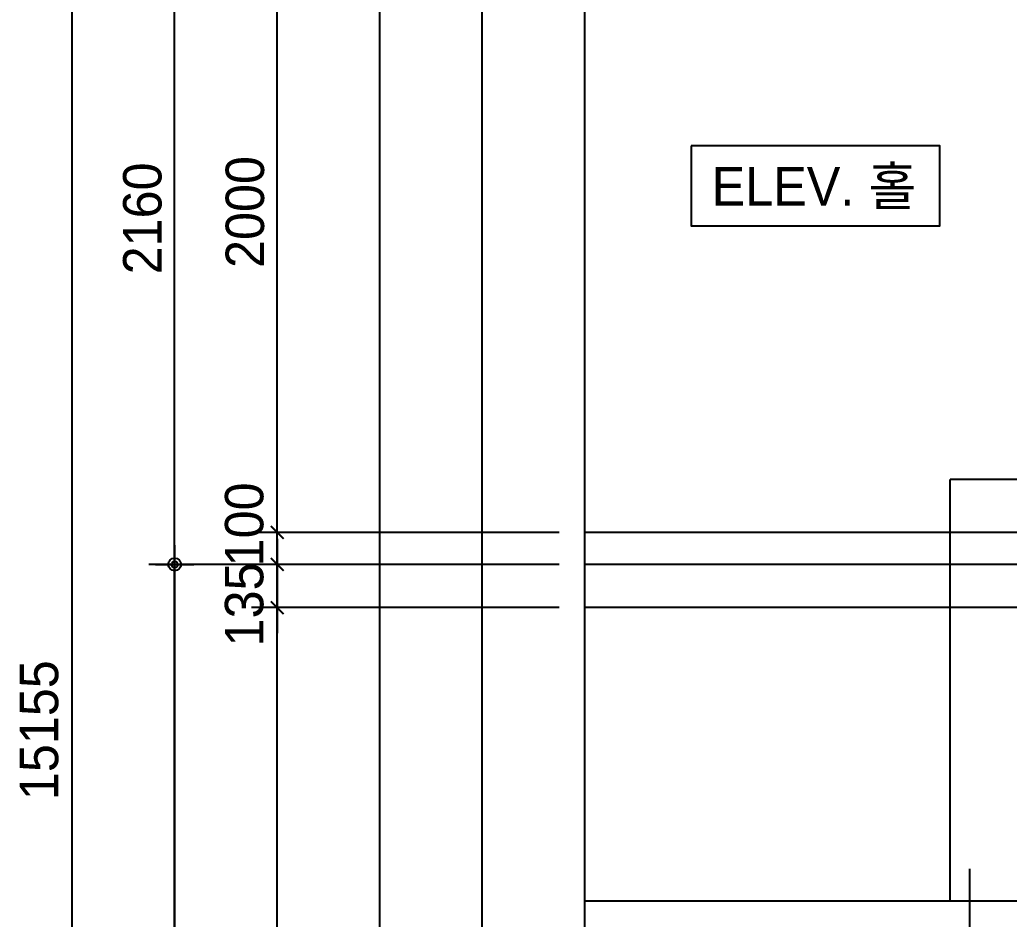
# Model space of a CAD drawing. Header units: millimetres. Extents: x -24416 to 92204, y -190080 to 23760.
# Drawn here: x 3744 to 6831, y -12665 to -9857 of the extents above; entities that cross this region are included whole.
import ezdxf
from ezdxf.enums import TextEntityAlignment as Align
from ezdxf.xclip import XClip

# ---------------------------------------------------------------- set-up
doc = ezdxf.new("R2010")
doc.units = ezdxf.units.MM
doc.header["$LTSCALE"] = 50
doc.header["$XCLIPFRAME"] = 0
doc.linetypes.add('AUDIT_D_220706163347-0', pattern=[0])
doc.linetypes.add('CEN', pattern=[62, 60, -1, 0, -1])
doc.layers.get('defpoints').update_dxf_attribs({"color": 139})
for name, color, linetype in [('AA-XXXX-DIMS', 7, 'Continuous'), ('CEN_CON', 1, 'CEN'), ('CONC', 2, 'Continuous'), ('DIM', 7, 'AUDIT_D_220706163347-0'), ('실명', 3, 'AUDIT_D_220706163347-0'), ('실명박스', 7, 'AUDIT_D_220706163347-0')]:
    doc.layers.add(name, color=color, linetype=linetype)
doc.layers.add('AA-XXXX-MC', color=153, linetype='AUDIT_D_220706163347-0', plot=False)
doc.layers.add('MC', color=135, linetype='Continuous', plot=False)
doc.styles.add('HAUD01', font='Dotum.ttf')
doc.styles.add('맑은고딕', font='malgun.ttf', dxfattribs={"width": 0.9})
doc.dimstyles.new('DIM_40', dxfattribs={"dimscale": 40, "dimtxt": 3, "dimasz": 1, "dimexe": 2, "dimexo": 2, "dimgap": 1, "dimtad": 1, "dimdec": 0, "dimzin": 0, "dimdsep": 46, "dimtxsty": '맑은고딕', "dimblk1": 'DIMDOT', "dimblk2": 'DIMDOT', "dimsah": 1, "dimcen": 0.09, "dimdle": 2, "dimclrd": 7, "dimclre": 7, "dimclrt": 3, "dimadec": 0, "dimazin": 0, "dimtfac": 1, "dimtdec": 0, "dimtix": 1, "dimtmove": 2, "dimatfit": 3, "dimldrblk": 'DIMDOT', "dimfxl": 2, "dimtolj": 1, "dimtzin": 0, "dimarcsym": 0})
doc.dimstyles.new('MCDIM_40', dxfattribs={"dimscale": 40, "dimtxt": 3, "dimasz": 1, "dimexe": 2, "dimexo": 2, "dimgap": 1, "dimtad": 1, "dimdec": 0, "dimzin": 0, "dimdsep": 46, "dimtxsty": '맑은고딕', "dimblk1": 'ARCHTICK', "dimblk2": 'ARCHTICK', "dimsah": 1, "dimcen": 0.09, "dimdle": 2, "dimclrd": 7, "dimclre": 7, "dimclrt": 3, "dimadec": 0, "dimazin": 0, "dimtfac": 1, "dimtdec": 0, "dimtix": 1, "dimtmove": 2, "dimatfit": 3, "dimldrblk": 'ARCHTICK', "dimfxl": 1, "dimtolj": 1, "dimtzin": 0, "dimarcsym": 0})

# ---------------------------------------------------------------- blocks, each defined once
blk = doc.blocks.new('CO-102-MF', base_point=(243441.5, -43595.4))
at = {"layer": 'CONC'}
for p in [(277166.5, -46690.4), (277431.5, -45375.4)]:
    blk.add_line(p, (277166.5, -45375.4), dxfattribs=at)
blk = doc.blocks.new('U-76A(기본)', base_point=(206307.1, 38575.4))
at = {"layer": 'CONC'}
blk.add_line((209122.1, 45500.4), (206307.1, 45500.4), dxfattribs=at)
at = {"layer": 'MC'}
blk.add_line((206512.1, 45600.4), (206512.1, 42380.4), dxfattribs=at)
blk = doc.blocks.new('A$C415C5DAF')
at = {"layer": 'AA-XXXX-MC'}
for p, q in [((-3168, -29834.2), (-6978.1, -29834.2)), ((-5573, -30069.2), (-6978.1, -30069.2))]:
    blk.add_line(p, q, dxfattribs=at)
at = {"layer": 'CEN_CON'}
blk.add_line((-5573, -29934.2), (-6978.1, -29934.2), dxfattribs=at)
at = {"layer": '실명박스'}
blk.add_lwpolyline([(-6646, -28627.4), (-6646, -28877.4), (-5870.7, -28877.4), (-5870.7, -28627.4)], close=True, dxfattribs=at)
at = {"layer": '실명', "style": 'HAUD01'}
blk.add_text('ELEV. 홀', height=120, dxfattribs=at).set_placement((-6262.7, -28750.6), align=Align.MIDDLE)
blk = doc.blocks.new('DIMDOT')
at = {"layer": 'AA-XXXX-DIMS'}
for p, q in [((0, -1.5), (0, 1.5)), ((-1.5, 0), (1.5, 0))]:
    blk.add_line(p, q, dxfattribs=at)
for radius in [0.5, 0.25]:
    blk.add_circle((0, 0), radius, dxfattribs=at)
blk = doc.blocks.new('*D838')
at = {"layer": 'defpoints', "color": 0, "transparency": 16777216}
for p in [(6994.1, -28137.1), (8594.1, -28137.1), (8594.1, -43292.1)]:
    blk.add_point(p, dxfattribs=at)
at = {"layer": 'DIM', "color": 7, "lineweight": -2, "transparency": 16777216}
for p, q in [((8514.1, -28137.1), (6914.1, -28137.1)), ((6994.1, -43252.1), (6994.1, -28177.1)), ((8514.1, -43292.1), (6914.1, -43292.1))]:
    blk.add_line(p, q, dxfattribs=at)
at = {"layer": 'DIM', "color": 7, "lineweight": -2, "transparency": 16777216, "xscale": 40, "yscale": 40, "zscale": 40}
for p, rotation in [((6994.1, -28137.1), 90), ((6994.1, -43292.1), 270)]:
    blk.add_blockref('DIMDOT', p, dxfattribs=dict(at, rotation=rotation))
at = {"layer": 'DIM', "color": 3, "transparency": 16777216, "insert": (6891.8, -35834.6), "char_height": 120, "attachment_point": 5, "rotation": 90, "style": 'HAUD01'}
blk.add_mtext('\\A1;15155', dxfattribs=at)
blk = doc.blocks.new('*D841')
at = {"layer": 'defpoints', "color": 0, "transparency": 16777216}
for p in [(7314.1, -33157.1), (8594.1, -33157.1), (8594.1, -35317.1)]:
    blk.add_point(p, dxfattribs=at)
at = {"layer": 'DIM', "color": 7, "lineweight": -2, "transparency": 16777216}
for p, q in [((8514.1, -33157.1), (7234.1, -33157.1)), ((7314.1, -35277.1), (7314.1, -33197.1)), ((8514.1, -35317.1), (7234.1, -35317.1))]:
    blk.add_line(p, q, dxfattribs=at)
at = {"layer": 'DIM', "color": 7, "lineweight": -2, "transparency": 16777216, "xscale": 40, "yscale": 40, "zscale": 40}
for p, rotation in [((7314.1, -33157.1), 90), ((7314.1, -35317.1), 270)]:
    blk.add_blockref('DIMDOT', p, dxfattribs=dict(at, rotation=rotation))
at = {"layer": 'DIM', "color": 3, "transparency": 16777216, "insert": (7214, -34237.1), "char_height": 120, "attachment_point": 5, "rotation": 90, "style": 'HAUD01'}
blk.add_mtext('\\A1;2160', dxfattribs=at)
blk = doc.blocks.new('_ArchTick')
at = {"color": 0, "linetype": 'ByBlock', "const_width": 0.15}
blk.add_lwpolyline([(-0.5, -0.5), (0.5, 0.5)], dxfattribs=at)
blk = doc.blocks.new('*D845')
at = {"layer": 'defpoints', "color": 0, "transparency": 16777216}
for p in [(7634.1, -35217.1), (8594.1, -35217.1), (8594.1, -35317.1)]:
    blk.add_point(p, dxfattribs=at)
at = {"layer": 'DIM', "color": 7, "lineweight": -2, "transparency": 16777216}
for p, q in [((7634.1, -35397.1), (7634.1, -35137.1)), ((8514.1, -35217.1), (7554.1, -35217.1)), ((8514.1, -35317.1), (7554.1, -35317.1))]:
    blk.add_line(p, q, dxfattribs=at)
at = {"layer": 'DIM', "color": 7, "lineweight": -2, "transparency": 16777216, "xscale": 40, "yscale": 40, "zscale": 40}
for p, rotation in [((7634.1, -35217.1), 90), ((7634.1, -35317.1), 270)]:
    blk.add_blockref('_ArchTick', p, dxfattribs=dict(at, rotation=rotation))
at = {"layer": 'DIM', "color": 3, "transparency": 16777216, "insert": (7531.8, -35192.2), "char_height": 120, "attachment_point": 5, "rotation": 90, "style": 'HAUD01'}
blk.add_mtext('\\A1;100', dxfattribs=at)
blk = doc.blocks.new('*D846')
at = {"layer": 'defpoints', "color": 0, "transparency": 16777216}
for p in [(7634.1, -33217.1), (8594.1, -33217.1), (8594.1, -35217.1)]:
    blk.add_point(p, dxfattribs=at)
at = {"layer": 'DIM', "color": 7, "lineweight": -2, "transparency": 16777216}
for p, q in [((7634.1, -35297.1), (7634.1, -33137.1)), ((8514.1, -33217.1), (7554.1, -33217.1)), ((8514.1, -35217.1), (7554.1, -35217.1))]:
    blk.add_line(p, q, dxfattribs=at)
at = {"layer": 'DIM', "color": 7, "lineweight": -2, "transparency": 16777216, "xscale": 40, "yscale": 40, "zscale": 40}
for p, rotation in [((7634.1, -33217.1), 90), ((7634.1, -35217.1), 270)]:
    blk.add_blockref('_ArchTick', p, dxfattribs=dict(at, rotation=rotation))
at = {"layer": 'DIM', "color": 3, "transparency": 16777216, "insert": (7534, -34217.1), "char_height": 120, "attachment_point": 5, "rotation": 90, "style": 'HAUD01'}
blk.add_mtext('\\A1;2000', dxfattribs=at)
blk = doc.blocks.new('*D73')
at = {"layer": 'defpoints', "color": 0, "transparency": 16777216}
for p in [(7634.1, -35452.1), (8594.1, -35452.1), (8594.1, -37992.1)]:
    blk.add_point(p, dxfattribs=at)
at = {"layer": 'DIM', "color": 7, "lineweight": -2, "transparency": 16777216}
for p, q in [((7634.1, -38072.1), (7634.1, -35372.1)), ((8514.1, -35452.1), (7554.1, -35452.1)), ((8514.1, -37992.1), (7554.1, -37992.1))]:
    blk.add_line(p, q, dxfattribs=at)
at = {"layer": 'DIM', "color": 7, "lineweight": -2, "transparency": 16777216, "xscale": 40, "yscale": 40, "zscale": 40}
for p, rotation in [((7634.1, -35452.1), 90), ((7634.1, -37992.1), 270)]:
    blk.add_blockref('_ArchTick', p, dxfattribs=dict(at, rotation=rotation))
at = {"layer": 'DIM', "color": 3, "transparency": 16777216, "insert": (7534, -36722.1), "char_height": 120, "attachment_point": 5, "rotation": 90, "style": 'HAUD01'}
blk.add_mtext('\\A1;2540', dxfattribs=at)
blk = doc.blocks.new('*D77')
at = {"layer": 'defpoints', "color": 0, "transparency": 16777216}
for p in [(8594.1, -35317.1), (7314.1, -38052.1), (8594.1, -38052.1)]:
    blk.add_point(p, dxfattribs=at)
at = {"layer": 'DIM', "color": 7, "lineweight": -2, "transparency": 16777216}
for p, q in [((8514.1, -35317.1), (7234.1, -35317.1)), ((7314.1, -35357.1), (7314.1, -38012.1)), ((8514.1, -38052.1), (7234.1, -38052.1))]:
    blk.add_line(p, q, dxfattribs=at)
at = {"layer": 'DIM', "color": 7, "lineweight": -2, "transparency": 16777216, "xscale": 40, "yscale": 40, "zscale": 40}
for p, rotation in [((7314.1, -35317.1), 90), ((7314.1, -38052.1), 270)]:
    blk.add_blockref('DIMDOT', p, dxfattribs=dict(at, rotation=rotation))
at = {"layer": 'DIM', "color": 3, "transparency": 16777216, "insert": (7214, -36684.6), "char_height": 120, "attachment_point": 5, "rotation": 90, "style": 'HAUD01'}
blk.add_mtext('\\A1;2735', dxfattribs=at)
blk = doc.blocks.new('*D80')
at = {"layer": 'defpoints', "color": 0, "transparency": 16777216}
for p in [(8594.1, -35317.1), (7634.1, -35452.1), (8594.1, -35452.1)]:
    blk.add_point(p, dxfattribs=at)
at = {"layer": 'DIM', "color": 7, "lineweight": -2, "transparency": 16777216}
for p, q in [((7634.1, -35237.1), (7634.1, -35532.1)), ((8514.1, -35317.1), (7554.1, -35317.1)), ((8514.1, -35452.1), (7554.1, -35452.1))]:
    blk.add_line(p, q, dxfattribs=at)
at = {"layer": 'DIM', "color": 7, "lineweight": -2, "transparency": 16777216, "xscale": 40, "yscale": 40, "zscale": 40}
for p, rotation in [((7634.1, -35317.1), 90), ((7634.1, -35452.1), 270)]:
    blk.add_blockref('_ArchTick', p, dxfattribs=dict(at, rotation=rotation))
at = {"layer": 'DIM', "color": 3, "transparency": 16777216, "insert": (7531.8, -35442), "char_height": 120, "attachment_point": 5, "rotation": 90, "style": 'HAUD01'}
blk.add_mtext('\\A1;135', dxfattribs=at)
blk = doc.blocks.new('DIM-1108')
at = {"layer": 'DIM'}
for base, p1, p2, angle, dimstyle, override, picture, middle in [((6994.1, -28137.1), (8594.1, -43292.1), (8594.1, -28137.1), 90, 'DIM_40', {"dimscale": 40, "dimtxsty": 'HAUD01'}, '*D838', (6891.8, -35834.6)), ((7634.1, -35217.1), (8594.1, -35317.1), (8594.1, -35217.1), 90, 'MCDIM_40', {"dimtxsty": 'HAUD01'}, '*D845', (7531.8, -35192.2)), ((7634.1, -35452.1), (8594.1, -35317.1), (8594.1, -35452.1), 270, 'MCDIM_40', {"dimtxsty": 'HAUD01'}, '*D80', (7531.8, -35442))]:
    dim = blk.add_linear_dim(base=base, p1=p1, p2=p2, angle=angle, dimstyle=dimstyle, override=override, dxfattribs=at)
    dim.commit()
    dim.dimension.update_dxf_attribs({"geometry": picture, "text_midpoint": middle, "dimtype": 128})
for base, p1, p2, angle, dimstyle, override, picture, middle in [((7314.1, -33157.1), (8594.1, -35317.1), (8594.1, -33157.1), 90, 'DIM_40', {"dimscale": 40, "dimtxsty": 'HAUD01'}, '*D841', (7214, -34237.1)), ((7634.1, -33217.1), (8594.1, -35217.1), (8594.1, -33217.1), 90, 'MCDIM_40', {"dimtxsty": 'HAUD01'}, '*D846', (7534, -34217.1)), ((7314.1, -38052.1), (8594.1, -35317.1), (8594.1, -38052.1), 270, 'DIM_40', {"dimscale": 40, "dimtxsty": 'HAUD01'}, '*D77', (7214, -36684.6)), ((7634.1, -35452.1), (8594.1, -37992.1), (8594.1, -35452.1), 90, 'MCDIM_40', {"dimtxsty": 'HAUD01'}, '*D73', (7534, -36722.1))]:
    dim = blk.add_linear_dim(base=base, p1=p1, p2=p2, angle=angle, dimstyle=dimstyle, override=override, dxfattribs=at)
    dim.commit()
    dim.dimension.update_dxf_attribs({"geometry": picture, "text_midpoint": middle})

msp = doc.modelspace()

# ---------------------------------------------------------------- linework, layer by layer
at = {"layer": 'defpoints'}
for points in [[(19347.4, -21432.1), (3907.3, -21432.1), (3907.3, -1905.5), (19347.4, -1905.5)], [(19027.4, -21112.1), (4227.3, -21112.1), (4227.3, -2225.5), (19027.4, -2225.5)], [(18707.4, -20792.1), (4547.3, -20792.1), (4547.3, -2545.5), (18707.4, -2545.5)], [(18387.4, -20472.1), (4867.3, -20472.1), (4867.3, -2865.5), (18387.4, -2865.5)], [(18067.4, -20152.1), (5187.3, -20152.1), (5187.3, -3185.5), (18067.4, -3185.5)], [(17747.4, -19832.1), (5507.3, -19832.1), (5507.3, -3505.5), (17747.4, -3505.5)]]:
    msp.add_lwpolyline(points, close=True, dxfattribs=at)

# ---------------------------------------------------------------- block references
msp.add_blockref('DIM-1108', (-3086.8, 23760))
ref = msp.add_blockref('CO-102-MF', (-27077.6, -9512.1))
XClip(ref).set_block_clipping_path([(276026.3244563882, -53915.4314148597), (288191.4609298514, -37588.8391314663)])
ref = msp.add_blockref('U-76A(기본)', (6912.4, -19532.1), dxfattribs=dict(xscale=-1))
XClip(ref).set_block_clipping_path([(195472.1148688775, 38275.3918016901), (207712.2513423408, 54601.9840850835)])
at = {"layer": '실명박스'}
msp.add_blockref('A$C415C5DAF', (12485.4, 18377.1), dxfattribs=at)

doc.saveas('drawing.dxf')
